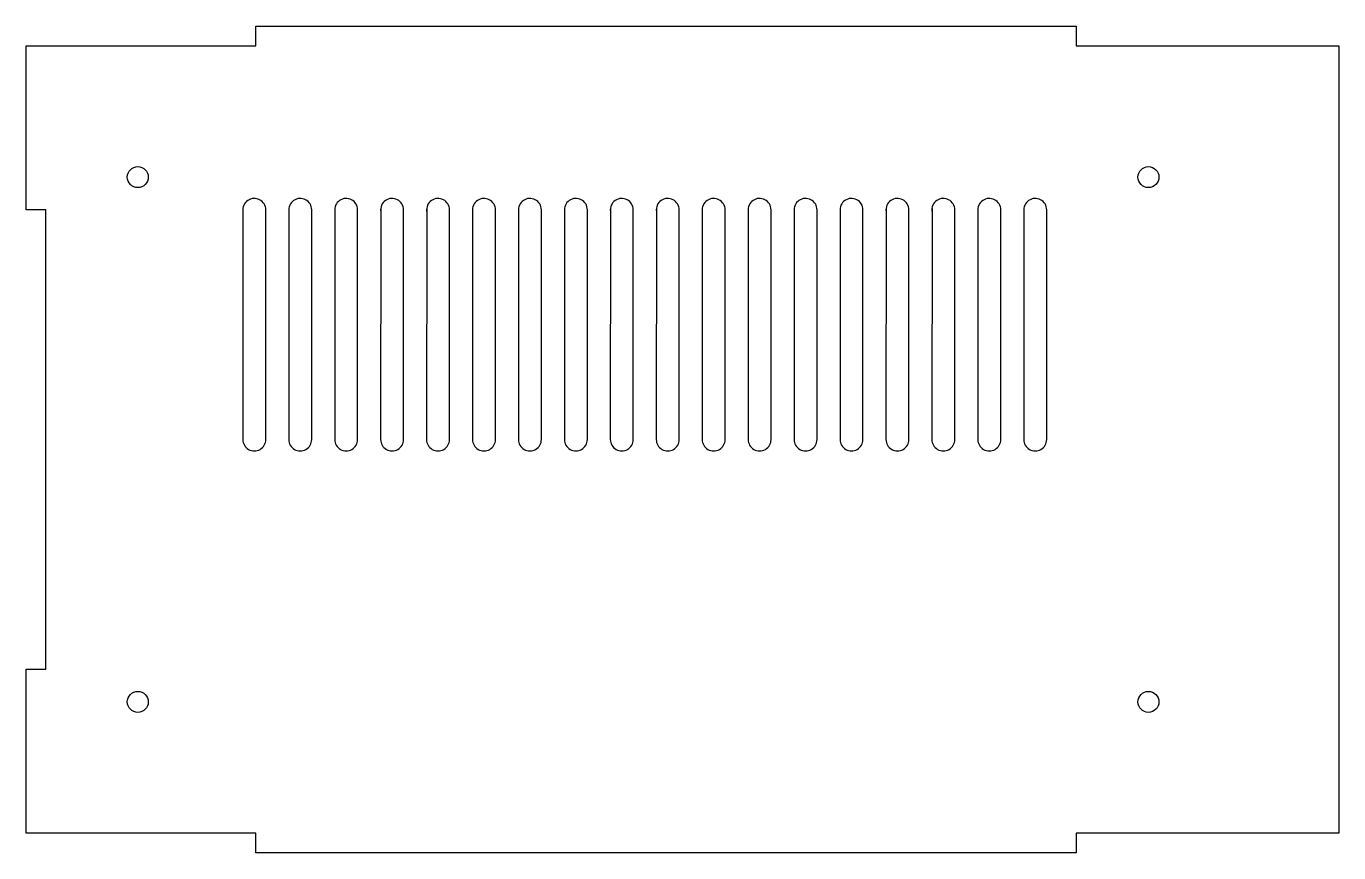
# Model space of a CAD drawing. Header units: millimetres. Extents: x 0 to 200, y -3 to 123.
import ezdxf

# ---------------------------------------------------------------- set-up
doc = ezdxf.new("R2010")
doc.units = ezdxf.units.MM
doc.layers.get('0').update_dxf_attribs({"linetype": 'CONTINUOUS'})

msp = doc.modelspace()

# ---------------------------------------------------------------- linework, layer by layer
for p, q in [((33.02, 95.23), (33, 60)), ((36.5, 60), (36.5, 95)), ((40.02, 95.23), (40, 60)), ((43.5, 60), (43.5, 95)), ((47.02, 95.23), (47, 60)), ((50.5, 60), (50.5, 95)), ((54.02, 95.23), (54, 60)), ((57.5, 60), (57.5, 95)), ((61.02, 95.23), (61, 60)), ((64.5, 60), (64.5, 95)), ((68.02, 95.23), (68, 60)), ((71.5, 60), (71.5, 95)), ((75.02, 95.23), (75, 60)), ((78.5, 60), (78.5, 95)), ((82.02, 95.23), (82, 60)), ((85.5, 60), (85.5, 95)), ((89.02, 95.23), (89, 60)), ((92.5, 60), (92.5, 95)), ((96.02, 95.23), (96, 60)), ((99.5, 60), (99.5, 95)), ((103.02, 95.23), (103, 60)), ((106.5, 60), (106.5, 95)), ((110.02, 95.23), (110, 60)), ((113.5, 60), (113.5, 95)), ((117.02, 95.23), (117, 60)), ((120.5, 60), (120.5, 95)), ((124.02, 95.23), (124, 60)), ((127.5, 60), (127.5, 95)), ((131.02, 95.23), (131, 60)), ((134.5, 60), (134.5, 95)), ((138.02, 95.23), (138, 60)), ((141.5, 60), (141.5, 95)), ((145.02, 95.23), (145, 60)), ((148.5, 60), (148.5, 95)), ((152.02, 95.23), (152, 60)), ((155.5, 60), (155.5, 95))]:
    msp.add_line(p, q)
msp.add_lwpolyline([(200, 120), (200, 0), (160, 0), (160, -3), (35, -3), (35, 0), (0, 0), (0, 25), (3, 25), (3, 95), (0, 95), (0, 120), (35, 120), (35, 123), (160, 123), (160, 120)], close=True)
for centre in [(17, 100), (171, 100), (17, 20), (171, 20)]:
    msp.add_circle(centre, 1.6)
for centre, start, end in [((34.75, 95), 0, 187.4966), ((41.75, 95), 0, 187.4966), ((48.75, 95), 0, 187.4966), ((55.75, 95), 0, 187.4966), ((62.75, 95), 0, 187.4966), ((69.75, 95), 0, 187.4966), ((76.75, 95), 0, 187.4966), ((83.75, 95), 0, 187.4966), ((90.75, 95), 0, 187.4966), ((97.75, 95), 0, 187.4966), ((104.75, 95), 0, 187.4966), ((111.75, 95), 0, 187.4966), ((118.75, 95), 0, 187.4966), ((125.75, 95), 0, 187.4966), ((132.75, 95), 0, 187.4966), ((139.75, 95), 0, 187.4966), ((146.75, 95), 0, 187.4966), ((153.75, 95), 0, 187.4966), ((34.75, 60), -180.0246, 0.0264), ((41.75, 60), -180.0246, 0.0264), ((48.75, 60), -180.0246, 0.0264), ((55.75, 60), -180.0246, 0.0264), ((62.75, 60), -180.0246, 0.0264), ((69.75, 60), -180.0246, 0.0264), ((76.75, 60), -180.0246, 0.0264), ((83.75, 60), -180.0246, 0.0264), ((90.75, 60), -180.0246, 0.0264), ((97.75, 60), -180.0246, 0.0264), ((104.75, 60), -180.0246, 0.0264), ((111.75, 60), -180.0246, 0.0264), ((118.75, 60), -180.0246, 0.0264), ((125.75, 60), -180.0246, 0.0264), ((132.75, 60), -180.0246, 0.0264), ((139.75, 60), -180.0246, 0.0264), ((146.75, 60), -180.0246, 0.0264), ((153.75, 60), -180.0246, 0.0264)]:
    msp.add_arc(centre, 1.75, start, end)

doc.saveas('drawing.dxf')
